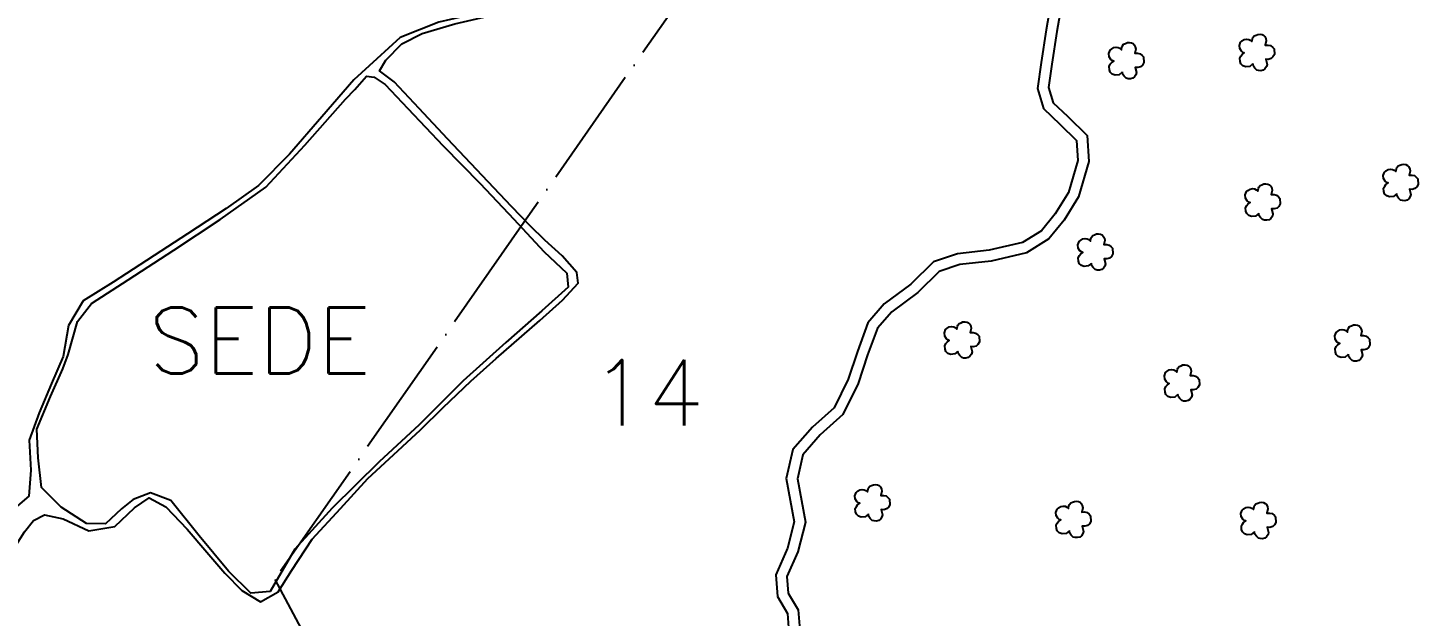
# Model space of a CAD drawing. Extents: x 713955 to 718155, y 7814478 to 7820418.
# Drawn here: x 716520 to 717070, y 7817397 to 7817630 of the extents above; entities that cross this region are included whole.
import ezdxf

# ---------------------------------------------------------------- set-up
doc = ezdxf.new("R2010")
doc.units = 0
doc.linetypes.add('ACAD_ISO04W100', pattern=[30, 24, -3, 0, -3])
doc.linetypes.add('CONTINUO', pattern=[0])
for name, color, linetype in [('0114001050', 1, 'Continuous'), ('0114001050013', 5, 'Continuous'), ('0114001050014', 5, 'Continuous'), ('_SIMBOLO ARVORE', 118, 'Continuous'), ('REDE_DE_LUZ', 6, 'Continuous'), ('SEDE', 7, 'Continuous'), ('TEXTO_NUN_TAL', 7, 'Continuous')]:
    doc.layers.add(name, color=color, linetype=linetype)
doc.layers.add('TEXTO_DIVERSOS', color=7, linetype='Continuous', lineweight=5)
doc.styles.add('SIMPLEX', font='simplex', dxfattribs={"height": 0.2})

msp = doc.modelspace()

# ---------------------------------------------------------------- linework, layer by layer
at = {"layer": '0114001050'}
msp.add_lwpolyline([(716929.66, 7817645.04), (716926.81, 7817628.42), (716924.83, 7817615.54), (716923.55, 7817606.25), (716925.33, 7817600.27), (716930.99, 7817594.92), (716938.85, 7817587.28), (716939.5, 7817576.97), (716935.44, 7817562.99), (716929.67, 7817553.85), (716923.69, 7817546.39), (716914.84, 7817540.92), (716900.8, 7817537.66), (716888.49, 7817536.3), (716880.34, 7817533.58), (716871.83, 7817525.27), (716861.5, 7817517.51), (716855.88, 7817511.05), (716851.98, 7817500.51), (716848.27, 7817489.28), (716842.23, 7817476.98), (716833.21, 7817468.92), (716826.36, 7817461.08), (716824.2, 7817451.6), (716827.35, 7817434.4), (716824.32, 7817422.74), (716820.05, 7817412.88), (716820.58, 7817406.34), (716824.53, 7817399.69), (716825.11, 7817391.88)], dxfattribs=at)
at = {"layer": '0114001050013', "linetype": 'CONTINUO', "flags": 128}
msp.add_lwpolyline([(716106.44, 7817572.47), (716101.64, 7817574.67), (716099.25, 7817576.47), (716099.71, 7817584.23), (716100.51, 7817585.7), (716104.16, 7817596.64), (716108.88, 7817606.88), (716112.66, 7817620.23), (716114.61, 7817639.25), (716122.94, 7817676.76), (716130.28, 7817714.79), (716132.61, 7817734.8), (716135.81, 7817753.75), (716139.82, 7817785.31), (716142.22, 7817798.1), (716145.27, 7817802.96), (716149.55, 7817806.61), (716157.38, 7817808.78), (716167.12, 7817810.45), (716175, 7817806.06), (716179.46, 7817799.32), (716189.34, 7817792.57), (716202.41, 7817785.49), (716214.76, 7817776.54), (716226.39, 7817768), (716263.61, 7817752.75), (716281.78, 7817746.35), (716298.88, 7817742.02), (716313.57, 7817738.23), (716329.66, 7817729.49), (716340.19, 7817723.04), (716347.34, 7817722.16), (716352.4, 7817729.58), (716354.09, 7817739.07), (716357.75, 7817743.03), (716366.37, 7817744.19), (716380.66, 7817745.92), (716393.62, 7817753.07), (716410.22, 7817761.89), (716426.04, 7817768.38), (716438.78, 7817769.72), (716450.77, 7817764.91), (716465.66, 7817767.78), (716481.84, 7817766.69), (716498.86, 7817767.55), (716514.59, 7817766.35), (716540.66, 7817761.12), (716558.18, 7817761.31), (716573.01, 7817762.68), (716602.28, 7817768.52), (716616.6, 7817775.54), (716633.42, 7817780.29), (716668.75, 7817786.4), (716684.2, 7817790.94), (716708.42, 7817795.36), (716731.54, 7817801.2), (716752.83, 7817806.98), (716768, 7817810.9), (716802.2, 7817820.86), (716827.15, 7817836.1), (716836.35, 7817846.42), (716846.45, 7817857.98), (716850.32, 7817863.01), (716857.87, 7817872.9), (716868.13, 7817881.1), (716871.79, 7817882.07), (716876.91, 7817882.13), (716883.76, 7817878.9), (716886.76, 7817875.01), (716885.26, 7817869.25), (716884.13, 7817860.54), (716879.97, 7817831.56), (716872.09, 7817794.89), (716865.3, 7817767.87), (716852.36, 7817734.96), (716834.65, 7817708.38), (716817.28, 7817689.54), (716790.95, 7817668.24), (716752.05, 7817649.96), (716710.05, 7817638.49), (716682.3, 7817632.08), (716667.01, 7817626.02), (716657.79, 7817617.58), (716648.71, 7817609.24), (716636.03, 7817594.64), (716623.34, 7817579.96), (716611.08, 7817567.52), (716598.18, 7817558.4), (716583.01, 7817548.46), (716553.57, 7817529.36), (716541.74, 7817521.87), (716535.82, 7817512.16), (716533.74, 7817499.97), (716529.2, 7817489.19), (716524.23, 7817477.65), (716520.26, 7817466.79), (716520.93, 7817454.96), (716520.24, 7817444.69), (716515.72, 7817440.86), (716512.24, 7817439.58), (716511.83, 7817439.59), (716509.17, 7817438.34), (716505.1, 7817437.93), (716489.06, 7817443.45), (716470.8, 7817450.21), (716395.42, 7817475.07), (716357.46, 7817489.48), (716318.59, 7817502.65), (716297.15, 7817509.3), (716277.27, 7817516.53), (716239.2, 7817529.13), (716220, 7817535.12), (716183.18, 7817547.04), (716148.94, 7817558.12), (716132.32, 7817562.68), (716119.73, 7817567.85)], close=True, dxfattribs=at)
at = {"layer": '0114001050014', "linetype": 'CONTINUO', "flags": 128}
msp.add_lwpolyline([(716936.28, 7817865.62), (716988.87, 7817850.24), (717002.76, 7817845.37), (717028, 7817835.43), (717034.47, 7817828.32), (717036.24, 7817817.84), (717031.97, 7817806.87), (717026.86, 7817797.29), (717019.91, 7817790.76), (717008.97, 7817790.38), (717000.23, 7817791.49), (716992.3, 7817791.69), (716986.37, 7817785.58), (716987.15, 7817776.04), (716993.64, 7817769.8), (717002.06, 7817764.21), (717004.68, 7817757.29), (717002.5, 7817750.67), (716992.98, 7817746.14), (716982.91, 7817745.09), (716976.54, 7817740.19), (716971.73, 7817728.13), (716963.91, 7817716.53), (716949.24, 7817693.69), (716933.66, 7817673.24), (716928.77, 7817661.78), (716925.44, 7817645.84), (716922.56, 7817629.11), (716920.57, 7817616.16), (716919.17, 7817605.92), (716921.53, 7817597.94), (716928.02, 7817591.81), (716934.66, 7817585.35), (716935.17, 7817577.45), (716931.48, 7817564.77), (716926.16, 7817556.35), (716920.8, 7817549.66), (716913.18, 7817544.95), (716900.08, 7817541.9), (716887.56, 7817540.52), (716878.04, 7817537.35), (716869.02, 7817528.54), (716858.56, 7817520.67), (716852.12, 7817513.28), (716847.92, 7817501.93), (716844.28, 7817490.91), (716838.74, 7817479.63), (716830.14, 7817471.95), (716822.41, 7817463.09), (716819.81, 7817451.69), (716822.95, 7817434.56), (716820.24, 7817424.14), (716815.68, 7817413.6), (716816.37, 7817405), (716820.31, 7817398.36), (716820.73, 7817392.74), (716817.52, 7817386.3), (716808.84, 7817375.9), (716801.67, 7817363.59), (716799.01, 7817352.31), (716798.65, 7817340.03), (716795.31, 7817328.64), (716787.85, 7817320.33), (716778.71, 7817314.18), (716774.97, 7817312.38), (716771.08, 7817310.2), (716766.98, 7817304.1), (716765.42, 7817297.58), (716761.16, 7817290.7), (716750.45, 7817282.24), (716739.15, 7817270.79), (716726.74, 7817260.8), (716715.18, 7817250.37), (716710.41, 7817245.36), (716708.54, 7817243.44), (716702.92, 7817237.37), (716694.73, 7817228.71), (716687.69, 7817218.24), (716684.09, 7817209.03), (716688.79, 7817200.41), (716694.72, 7817190.3), (716699.48, 7817179.48), (716700.21, 7817168.08), (716697.68, 7817157.34), (716691.73, 7817147.93), (716673.3, 7817130.64), (716664.36, 7817125.69), (716645.66, 7817109.75), (716637.54, 7817102.27), (716631.9, 7817097.57), (716626.41, 7817096.28), (716618.02, 7817100.45), (716607.49, 7817109.83), (716599.45, 7817120.61), (716589.74, 7817136.53), (716579.93, 7817152.28), (716570.63, 7817166.37), (716554.87, 7817194.81), (716546.98, 7817204.28), (716527.26, 7817233.77), (716515.9, 7817251.41), (716505.21, 7817268.42), (716497.98, 7817276.72), (716495.34, 7817277.38), (716489.05, 7817274.61), (716480.24, 7817264.47), (716465.53, 7817247.84), (716445.05, 7817226.1), (716423.81, 7817204.24), (716403.97, 7817183.6), (716384.9, 7817163.59), (716366.49, 7817144.47), (716352.38, 7817130.35), (716335.45, 7817115.69), (716320.23, 7817099.77), (716325.08, 7817113.41), (716334.01, 7817128.36), (716347.32, 7817150.87), (716360.68, 7817173.86), (716392.28, 7817226.05), (716420.15, 7817271.61), (716435.46, 7817295.83), (716462.57, 7817339.48), (716489.88, 7817385.22), (716502.89, 7817406.2), (716518.48, 7817430.52), (716521.99, 7817435.09), (716526.36, 7817437.31), (716533.72, 7817435.72), (716543.96, 7817431), (716554.17, 7817432.7), (716562.01, 7817440.1), (716567.72, 7817444.06), (716574.35, 7817440.53), (716582.79, 7817431.59), (716590.62, 7817422.57), (716597.67, 7817414.23), (716604.42, 7817407.38), (716611.81, 7817402.91), (716618.83, 7817406.87), (716624.27, 7817415.49), (716632.21, 7817427.73), (716643.43, 7817439.86), (716654.25, 7817451.67), (716664.4, 7817461.05), (716675.15, 7817470.95), (716684.13, 7817479.72), (716695.05, 7817490.19), (716705.08, 7817499.08), (716715.15, 7817507.9), (716722.35, 7817514.14), (716731.32, 7817522.24), (716737.42, 7817528.86), (716736.93, 7817533.16), (716731.17, 7817539.67), (716724.31, 7817545.85), (716718.52, 7817551.63), (716711.13, 7817559.16), (716685.79, 7817585.91), (716674.63, 7817597.91), (716664.74, 7817608.45), (716658.9, 7817612.8), (716661.44, 7817617.11), (716667.76, 7817623.47), (716675.81, 7817627.66), (716688.68, 7817631.44), (716727.11, 7817640.26), (716746.48, 7817645.46), (716763.72, 7817651.89), (716778.19, 7817658.17), (716793.46, 7817666.84), (716819.12, 7817688.01), (716828.89, 7817697.84), (716839.17, 7817709.59), (716847.48, 7817720.9), (716859.72, 7817743.31), (716864.55, 7817756.18), (716869.69, 7817772.57), (716873.2, 7817787.68), (716876.58, 7817802.68), (716879.79, 7817818.32), (716883.26, 7817833.85), (716885.57, 7817849.43), (716887.68, 7817862.77), (716890.13, 7817873.52), (716893.94, 7817877.39), (716906.46, 7817875.11)], close=True, dxfattribs=at)
at = {"layer": '_SIMBOLO ARVORE', "linetype": 'CONTINUO'}
for points in [[(717004.36, 7817615.64, 0), (717003.12, 7817614.6, 0), (717001.54, 7817614.41, 0), (717000.41, 7817614.85, 0), (716999.61, 7817615.64, 0), (716999.28, 7817616.54, 0), (716999.19, 7817617.87, 0), (716999.62, 7817618.71, 0), (717000.07, 7817619.33, 0), (717000.98, 7817619.95, 0), (717000.4, 7817620.14, 0), (716999.83, 7817620.61, 0), (716999.16, 7817621.67, 0), (716999.04, 7817622.93, 0), (716999.52, 7817624.24, 0), (717000.03, 7817624.72, 0), (717000.96, 7817625.28, 0), (717001.94, 7817625.41, 0), (717002.72, 7817625.3, 0), (717003.34, 7817625.02, 0), (717004.01, 7817624.41, 0), (717004.22, 7817625.57, 0), (717004.39, 7817626.03, 0), (717004.9, 7817626.67, 0), (717005.65, 7817626.94, 0), (717006.38, 7817627.27, 0), (717007.21, 7817627.35, 0), (717007.99, 7817627.23, 0), (717008.62, 7817626.9, 0), (717009.09, 7817626.39, 0), (717009.51, 7817625.58, 0), (717009.67, 7817624.67, 0), (717009.29, 7817623.05, 0), (717010.43, 7817623.07, 0), (717011.36, 7817622.85, 0), (717012.24, 7817622.15, 0), (717012.73, 7817621.59, 0), (717012.87, 7817619.36, 0), (717012.32, 7817618.37, 0), (717011.6, 7817617.7, 0), (717010.46, 7817617.4, 0), (717009.46, 7817617.49, 0), (717009.99, 7817615.41, 0), (717009.75, 7817614.53, 0), (717009.15, 7817613.68, 0), (717008.48, 7817613.15, 0), (717007.54, 7817612.92, 0), (717006.61, 7817612.98, 0), (717005.92, 7817613.18, 0), (717005.11, 7817613.96, 0), (717004.57, 7817614.67, 0), (717004.4, 7817615.75, 0)], [(716952.73, 7817612.39, 0), (716951.48, 7817611.34, 0), (716949.9, 7817611.16, 0), (716948.77, 7817611.6, 0), (716947.97, 7817612.39, 0), (716947.64, 7817613.29, 0), (716947.55, 7817614.62, 0), (716947.98, 7817615.46, 0), (716948.44, 7817616.08, 0), (716949.35, 7817616.7, 0), (716948.77, 7817616.88, 0), (716948.2, 7817617.35, 0), (716947.52, 7817618.41, 0), (716947.4, 7817619.68, 0), (716947.89, 7817620.99, 0), (716948.4, 7817621.46, 0), (716949.33, 7817622.03, 0), (716950.3, 7817622.16, 0), (716951.08, 7817622.05, 0), (716951.7, 7817621.76, 0), (716952.38, 7817621.16, 0), (716952.58, 7817622.31, 0), (716952.75, 7817622.78, 0), (716953.26, 7817623.42, 0), (716954.01, 7817623.69, 0), (716954.75, 7817624.02, 0), (716955.57, 7817624.09, 0), (716956.35, 7817623.98, 0), (716956.99, 7817623.65, 0), (716957.46, 7817623.14, 0), (716957.87, 7817622.32, 0), (716958.03, 7817621.42, 0), (716957.66, 7817619.8, 0), (716958.79, 7817619.82, 0), (716959.73, 7817619.59, 0), (716960.61, 7817618.89, 0), (716961.1, 7817618.33, 0), (716961.23, 7817616.11, 0), (716960.68, 7817615.12, 0), (716959.96, 7817614.45, 0), (716958.82, 7817614.15, 0), (716957.82, 7817614.24, 0), (716958.35, 7817612.16, 0), (716958.11, 7817611.27, 0), (716957.51, 7817610.43, 0), (716956.85, 7817609.9, 0), (716955.91, 7817609.67, 0), (716954.98, 7817609.73, 0), (716954.28, 7817609.93, 0), (716953.48, 7817610.71, 0), (716952.93, 7817611.42, 0), (716952.77, 7817612.5, 0)], [(717061.26, 7817564.23, 0), (717060.02, 7817563.18, 0), (717058.43, 7817563, 0), (717057.3, 7817563.44, 0), (717056.5, 7817564.22, 0), (717056.17, 7817565.13, 0), (717056.08, 7817566.46, 0), (717056.52, 7817567.3, 0), (717056.97, 7817567.92, 0), (717057.88, 7817568.54, 0), (717057.3, 7817568.72, 0), (717056.73, 7817569.19, 0), (717056.06, 7817570.25, 0), (717055.94, 7817571.52, 0), (717056.42, 7817572.83, 0), (717056.93, 7817573.3, 0), (717057.86, 7817573.87, 0), (717058.84, 7817574, 0), (717059.62, 7817573.89, 0), (717060.24, 7817573.6, 0), (717060.91, 7817573, 0), (717061.12, 7817574.15, 0), (717061.29, 7817574.61, 0), (717061.79, 7817575.25, 0), (717062.55, 7817575.53, 0), (717063.28, 7817575.86, 0), (717064.11, 7817575.93, 0), (717064.89, 7817575.82, 0), (717065.52, 7817575.49, 0), (717065.99, 7817574.98, 0), (717066.4, 7817574.16, 0), (717066.57, 7817573.25, 0), (717066.19, 7817571.64, 0), (717067.32, 7817571.66, 0), (717068.26, 7817571.43, 0), (717069.14, 7817570.73, 0), (717069.63, 7817570.17, 0), (717069.76, 7817567.95, 0), (717069.22, 7817566.95, 0), (717068.49, 7817566.29, 0), (717067.35, 7817565.99, 0), (717066.35, 7817566.07, 0), (717066.89, 7817564, 0), (717066.64, 7817563.11, 0), (717066.04, 7817562.27, 0), (717065.38, 7817561.74, 0), (717064.44, 7817561.51, 0), (717063.51, 7817561.57, 0), (717062.81, 7817561.76, 0), (717062.01, 7817562.55, 0), (717061.47, 7817563.26, 0), (717061.3, 7817564.34, 0)], [(717006.69, 7817556.49, 0), (717005.44, 7817555.45, 0), (717003.86, 7817555.26, 0), (717002.73, 7817555.7, 0), (717001.93, 7817556.49, 0), (717001.6, 7817557.39, 0), (717001.51, 7817558.72, 0), (717001.94, 7817559.56, 0), (717002.39, 7817560.18, 0), (717003.31, 7817560.8, 0), (717002.73, 7817560.99, 0), (717002.15, 7817561.46, 0), (717001.48, 7817562.52, 0), (717001.36, 7817563.78, 0), (717001.85, 7817565.1, 0), (717002.36, 7817565.57, 0), (717003.29, 7817566.13, 0), (717004.26, 7817566.27, 0), (717005.04, 7817566.15, 0), (717005.66, 7817565.87, 0), (717006.34, 7817565.26, 0), (717006.54, 7817566.42, 0), (717006.71, 7817566.88, 0), (717007.22, 7817567.52, 0), (717007.97, 7817567.8, 0), (717008.7, 7817568.12, 0), (717009.53, 7817568.2, 0), (717010.31, 7817568.09, 0), (717010.94, 7817567.75, 0), (717011.42, 7817567.24, 0), (717011.83, 7817566.43, 0), (717011.99, 7817565.52, 0), (717011.61, 7817563.9, 0), (717012.75, 7817563.92, 0), (717013.68, 7817563.7, 0), (717014.57, 7817563, 0), (717015.05, 7817562.44, 0), (717015.19, 7817560.21, 0), (717014.64, 7817559.22, 0), (717013.92, 7817558.56, 0), (717012.78, 7817558.25, 0), (717011.78, 7817558.34, 0), (717012.31, 7817556.26, 0), (717012.07, 7817555.38, 0), (717011.47, 7817554.53, 0), (717010.81, 7817554.01, 0), (717009.87, 7817553.77, 0), (717008.93, 7817553.83, 0), (717008.24, 7817554.03, 0), (717007.44, 7817554.82, 0), (717006.89, 7817555.52, 0), (717006.72, 7817556.6, 0)], [(716940.48, 7817536.74, 0), (716939.23, 7817535.7, 0), (716937.65, 7817535.51, 0), (716936.52, 7817535.95, 0), (716935.72, 7817536.74, 0), (716935.39, 7817537.64, 0), (716935.3, 7817538.97, 0), (716935.73, 7817539.81, 0), (716936.19, 7817540.43, 0), (716937.1, 7817541.05, 0), (716936.52, 7817541.24, 0), (716935.95, 7817541.71, 0), (716935.27, 7817542.77, 0), (716935.15, 7817544.03, 0), (716935.64, 7817545.34, 0), (716936.15, 7817545.82, 0), (716937.08, 7817546.38, 0), (716938.05, 7817546.51, 0), (716938.83, 7817546.4, 0), (716939.45, 7817546.12, 0), (716940.13, 7817545.51, 0), (716940.33, 7817546.67, 0), (716940.5, 7817547.13, 0), (716941.01, 7817547.77, 0), (716941.76, 7817548.04, 0), (716942.49, 7817548.37, 0), (716943.32, 7817548.45, 0), (716944.1, 7817548.33, 0), (716944.74, 7817548, 0), (716945.21, 7817547.49, 0), (716945.62, 7817546.68, 0), (716945.78, 7817545.77, 0), (716945.41, 7817544.15, 0), (716946.54, 7817544.17, 0), (716947.47, 7817543.95, 0), (716948.36, 7817543.25, 0), (716948.85, 7817542.69, 0), (716948.98, 7817540.46, 0), (716948.43, 7817539.47, 0), (716947.71, 7817538.81, 0), (716946.57, 7817538.5, 0), (716945.57, 7817538.59, 0), (716946.1, 7817536.51, 0), (716945.86, 7817535.63, 0), (716945.26, 7817534.78, 0), (716944.6, 7817534.25, 0), (716943.66, 7817534.02, 0), (716942.73, 7817534.08, 0), (716942.03, 7817534.28, 0), (716941.23, 7817535.06, 0), (716940.68, 7817535.77, 0), (716940.52, 7817536.85, 0)], [(716887.67, 7817501.95, 0), (716886.43, 7817500.9, 0), (716884.85, 7817500.72, 0), (716883.72, 7817501.16, 0), (716882.92, 7817501.94, 0), (716882.59, 7817502.85, 0), (716882.5, 7817504.18, 0), (716882.93, 7817505.02, 0), (716883.38, 7817505.64, 0), (716884.29, 7817506.26, 0), (716883.71, 7817506.44, 0), (716883.14, 7817506.91, 0), (716882.47, 7817507.97, 0), (716882.35, 7817509.24, 0), (716882.83, 7817510.55, 0), (716883.34, 7817511.02, 0), (716884.27, 7817511.59, 0), (716885.25, 7817511.72, 0), (716886.03, 7817511.61, 0), (716886.65, 7817511.32, 0), (716887.32, 7817510.72, 0), (716887.53, 7817511.87, 0), (716887.7, 7817512.34, 0), (716888.21, 7817512.98, 0), (716888.96, 7817513.25, 0), (716889.69, 7817513.58, 0), (716890.52, 7817513.65, 0), (716891.3, 7817513.54, 0), (716891.93, 7817513.21, 0), (716892.4, 7817512.7, 0), (716892.82, 7817511.88, 0), (716892.98, 7817510.98, 0), (716892.6, 7817509.36, 0), (716893.74, 7817509.38, 0), (716894.67, 7817509.15, 0), (716895.55, 7817508.45, 0), (716896.04, 7817507.89, 0), (716896.18, 7817505.67, 0), (716895.63, 7817504.67, 0), (716894.91, 7817504.01, 0), (716893.77, 7817503.71, 0), (716892.77, 7817503.8, 0), (716893.3, 7817501.72, 0), (716893.06, 7817500.83, 0), (716892.46, 7817499.99, 0), (716891.79, 7817499.46, 0), (716890.85, 7817499.23, 0), (716889.92, 7817499.29, 0), (716889.22, 7817499.49, 0), (716888.42, 7817500.27, 0), (716887.88, 7817500.98, 0), (716887.71, 7817502.06, 0)], [(717042.12, 7817500.76, 0), (717040.88, 7817499.71, 0), (717039.29, 7817499.53, 0), (717038.16, 7817499.97, 0), (717037.36, 7817500.76, 0), (717037.03, 7817501.66, 0), (717036.94, 7817502.99, 0), (717037.38, 7817503.83, 0), (717037.83, 7817504.45, 0), (717038.74, 7817505.07, 0), (717038.16, 7817505.25, 0), (717037.59, 7817505.73, 0), (717036.92, 7817506.79, 0), (717036.8, 7817508.05, 0), (717037.28, 7817509.36, 0), (717037.79, 7817509.83, 0), (717038.72, 7817510.4, 0), (717039.7, 7817510.53, 0), (717040.48, 7817510.42, 0), (717041.1, 7817510.14, 0), (717041.77, 7817509.53, 0), (717041.98, 7817510.69, 0), (717042.15, 7817511.15, 0), (717042.65, 7817511.79, 0), (717043.41, 7817512.06, 0), (717044.14, 7817512.39, 0), (717044.97, 7817512.46, 0), (717045.75, 7817512.35, 0), (717046.38, 7817512.02, 0), (717046.85, 7817511.51, 0), (717047.26, 7817510.69, 0), (717047.43, 7817509.79, 0), (717047.05, 7817508.17, 0), (717048.18, 7817508.19, 0), (717049.12, 7817507.96, 0), (717050, 7817507.27, 0), (717050.49, 7817506.71, 0), (717050.62, 7817504.48, 0), (717050.08, 7817503.49, 0), (717049.35, 7817502.82, 0), (717048.21, 7817502.52, 0), (717047.21, 7817502.61, 0), (717047.75, 7817500.53, 0), (717047.5, 7817499.64, 0), (717046.9, 7817498.8, 0), (717046.24, 7817498.27, 0), (717045.3, 7817498.04, 0), (717044.37, 7817498.1, 0), (717043.67, 7817498.3, 0), (717042.87, 7817499.08, 0), (717042.33, 7817499.79, 0), (717042.16, 7817500.87, 0)], [(716974.7, 7817484.94, 0), (716973.46, 7817483.89, 0), (716971.87, 7817483.71, 0), (716970.75, 7817484.15, 0), (716969.95, 7817484.93, 0), (716969.62, 7817485.83, 0), (716969.53, 7817487.16, 0), (716969.96, 7817488, 0), (716970.41, 7817488.63, 0), (716971.32, 7817489.24, 0), (716970.74, 7817489.43, 0), (716970.17, 7817489.9, 0), (716969.5, 7817490.96, 0), (716969.38, 7817492.22, 0), (716969.86, 7817493.54, 0), (716970.37, 7817494.01, 0), (716971.3, 7817494.58, 0), (716972.28, 7817494.71, 0), (716973.06, 7817494.6, 0), (716973.68, 7817494.31, 0), (716974.35, 7817493.71, 0), (716974.56, 7817494.86, 0), (716974.73, 7817495.32, 0), (716975.23, 7817495.96, 0), (716975.99, 7817496.24, 0), (716976.72, 7817496.56, 0), (716977.55, 7817496.64, 0), (716978.33, 7817496.53, 0), (716978.96, 7817496.19, 0), (716979.43, 7817495.68, 0), (716979.85, 7817494.87, 0), (716980.01, 7817493.96, 0), (716979.63, 7817492.35, 0), (716980.77, 7817492.37, 0), (716981.7, 7817492.14, 0), (716982.58, 7817491.44, 0), (716983.07, 7817490.88, 0), (716983.21, 7817488.66, 0), (716982.66, 7817487.66, 0), (716981.94, 7817487, 0), (716980.8, 7817486.69, 0), (716979.8, 7817486.78, 0), (716980.33, 7817484.71, 0), (716980.09, 7817483.82, 0), (716979.48, 7817482.97, 0), (716978.82, 7817482.45, 0), (716977.88, 7817482.22, 0), (716976.95, 7817482.27, 0), (716976.25, 7817482.47, 0), (716975.45, 7817483.26, 0), (716974.91, 7817483.97, 0), (716974.74, 7817485.04, 0)], [(716852.28, 7817437.58, 0), (716851.03, 7817436.54, 0), (716849.45, 7817436.35, 0), (716848.32, 7817436.79, 0), (716847.52, 7817437.58, 0), (716847.19, 7817438.48, 0), (716847.1, 7817439.81, 0), (716847.53, 7817440.65, 0), (716847.99, 7817441.27, 0), (716848.9, 7817441.89, 0), (716848.32, 7817442.07, 0), (716847.75, 7817442.55, 0), (716847.08, 7817443.61, 0), (716846.95, 7817444.87, 0), (716847.44, 7817446.18, 0), (716847.95, 7817446.65, 0), (716848.88, 7817447.22, 0), (716849.86, 7817447.35, 0), (716850.64, 7817447.24, 0), (716851.25, 7817446.96, 0), (716851.93, 7817446.35, 0), (716852.13, 7817447.51, 0), (716852.31, 7817447.97, 0), (716852.81, 7817448.61, 0), (716853.56, 7817448.88, 0), (716854.3, 7817449.21, 0), (716855.12, 7817449.28, 0), (716855.9, 7817449.17, 0), (716856.54, 7817448.84, 0), (716857.01, 7817448.33, 0), (716857.42, 7817447.51, 0), (716857.58, 7817446.61, 0), (716857.21, 7817444.99, 0), (716858.34, 7817445.01, 0), (716859.28, 7817444.78, 0), (716860.16, 7817444.09, 0), (716860.65, 7817443.53, 0), (716860.78, 7817441.3, 0), (716860.24, 7817440.31, 0), (716859.51, 7817439.64, 0), (716858.37, 7817439.34, 0), (716857.37, 7817439.43, 0), (716857.91, 7817437.35, 0), (716857.66, 7817436.46, 0), (716857.06, 7817435.62, 0), (716856.4, 7817435.09, 0), (716855.46, 7817434.86, 0), (716854.53, 7817434.92, 0), (716853.83, 7817435.12, 0), (716853.03, 7817435.9, 0), (716852.49, 7817436.61, 0), (716852.32, 7817437.69, 0)], [(716931.77, 7817431.01, 0), (716930.52, 7817429.96, 0), (716928.94, 7817429.78, 0), (716927.81, 7817430.22, 0), (716927.01, 7817431, 0), (716926.68, 7817431.9, 0), (716926.59, 7817433.23, 0), (716927.02, 7817434.07, 0), (716927.47, 7817434.7, 0), (716928.39, 7817435.31, 0), (716927.81, 7817435.5, 0), (716927.23, 7817435.97, 0), (716926.56, 7817437.03, 0), (716926.44, 7817438.29, 0), (716926.93, 7817439.61, 0), (716927.44, 7817440.08, 0), (716928.37, 7817440.65, 0), (716929.34, 7817440.78, 0), (716930.12, 7817440.67, 0), (716930.74, 7817440.38, 0), (716931.42, 7817439.78, 0), (716931.62, 7817440.93, 0), (716931.79, 7817441.39, 0), (716932.3, 7817442.03, 0), (716933.05, 7817442.31, 0), (716933.78, 7817442.63, 0), (716934.61, 7817442.71, 0), (716935.39, 7817442.6, 0), (716936.03, 7817442.26, 0), (716936.5, 7817441.75, 0), (716936.91, 7817440.94, 0), (716937.07, 7817440.03, 0), (716936.7, 7817438.42, 0), (716937.83, 7817438.44, 0), (716938.76, 7817438.21, 0), (716939.65, 7817437.51, 0), (716940.14, 7817436.95, 0), (716940.27, 7817434.73, 0), (716939.72, 7817433.73, 0), (716939, 7817433.07, 0), (716937.86, 7817432.76, 0), (716936.86, 7817432.85, 0), (716937.39, 7817430.78, 0), (716937.15, 7817429.89, 0), (716936.55, 7817429.04, 0), (716935.89, 7817428.52, 0), (716934.95, 7817428.29, 0), (716934.02, 7817428.34, 0), (716933.32, 7817428.54, 0), (716932.52, 7817429.33, 0), (716931.97, 7817430.04, 0), (716931.8, 7817431.11, 0)], [(717004.99, 7817430.59, 0), (717003.74, 7817429.55, 0), (717002.16, 7817429.37, 0), (717001.03, 7817429.8, 0), (717000.23, 7817430.59, 0), (716999.9, 7817431.49, 0), (716999.81, 7817432.82, 0), (717000.24, 7817433.66, 0), (717000.7, 7817434.28, 0), (717001.61, 7817434.9, 0), (717001.03, 7817435.09, 0), (717000.45, 7817435.56, 0), (716999.78, 7817436.62, 0), (716999.66, 7817437.88, 0), (717000.15, 7817439.2, 0), (717000.66, 7817439.67, 0), (717001.59, 7817440.24, 0), (717002.56, 7817440.37, 0), (717003.34, 7817440.25, 0), (717003.96, 7817439.97, 0), (717004.64, 7817439.37, 0), (717004.84, 7817440.52, 0), (717005.01, 7817440.98, 0), (717005.52, 7817441.62, 0), (717006.27, 7817441.9, 0), (717007, 7817442.22, 0), (717007.83, 7817442.3, 0), (717008.61, 7817442.19, 0), (717009.25, 7817441.85, 0), (717009.72, 7817441.34, 0), (717010.13, 7817440.53, 0), (717010.29, 7817439.62, 0), (717009.92, 7817438.01, 0), (717011.05, 7817438.02, 0), (717011.98, 7817437.8, 0), (717012.87, 7817437.1, 0), (717013.36, 7817436.54, 0), (717013.49, 7817434.32, 0), (717012.94, 7817433.32, 0), (717012.22, 7817432.66, 0), (717011.08, 7817432.35, 0), (717010.08, 7817432.44, 0), (717010.61, 7817430.36, 0), (717010.37, 7817429.48, 0), (717009.77, 7817428.63, 0), (717009.11, 7817428.11, 0), (717008.17, 7817427.88, 0), (717007.24, 7817427.93, 0), (717006.54, 7817428.13, 0), (717005.74, 7817428.92, 0), (717005.19, 7817429.63, 0), (717005.02, 7817430.7, 0)]]:
    msp.add_polyline3d(points, dxfattribs=at)
at = {"layer": 'REDE_DE_LUZ', "linetype": 'ACAD_ISO04W100', "ltscale": 2}
msp.add_lwpolyline([(716962.82, 7817905.63), (716716.05, 7817552.92), (716617.51, 7817411.73), (716726.06, 7817209.67)], dxfattribs=at)
at = {"layer": 'SEDE', "linetype": 'CONTINUO', "flags": 128}
msp.add_lwpolyline([(716629.41, 7817583.47), (716645.4, 7817601.72), (716649.08, 7817605.43), (716653.75, 7817610.71), (716656.84, 7817610.36), (716661.14, 7817607.45), (716670.14, 7817597.99), (716684.12, 7817583.25), (716698.77, 7817568.26), (716712.01, 7817554.21), (716723.9, 7817541.41), (716732.97, 7817532.91), (716733.51, 7817527.35), (716723.05, 7817517.98), (716708.85, 7817505.5), (716692.02, 7817490.26), (716674.61, 7817472.93), (716658.73, 7817458.24), (716640.16, 7817439.94), (716625.47, 7817423.67), (716615.61, 7817406.98), (716607.99, 7817406.38), (716599.23, 7817414.99), (716587.62, 7817428.96), (716576.3, 7817442.93), (716568.36, 7817445.99), (716561.46, 7817443.38), (716556.78, 7817439.7), (716550.5, 7817433.7), (716542.93, 7817433.88), (716533, 7817440.35), (716525.25, 7817448.06), (716523.86, 7817459.85), (716523.35, 7817471.21), (716528.78, 7817484.04), (716533.69, 7817494.97), (716535.74, 7817500.65), (716539.5, 7817513.73), (716544.92, 7817520.89), (716559.54, 7817530.17), (716577.52, 7817541.97), (716595.85, 7817554.08), (716613.91, 7817566.92)], close=True, dxfattribs=at)

# ---------------------------------------------------------------- texts
at = {"layer": 'TEXTO_DIVERSOS', "style": 'SIMPLEX'}
msp.add_text('SEDE', height=26, dxfattribs=at).set_placement((716567.43, 7817493.22))
at = {"layer": 'TEXTO_NUN_TAL', "linetype": 'Continuous', "style": 'SIMPLEX'}
msp.add_text('14', height=26, dxfattribs=at).set_placement((716742.58, 7817472.59))

doc.saveas('drawing.dxf')
